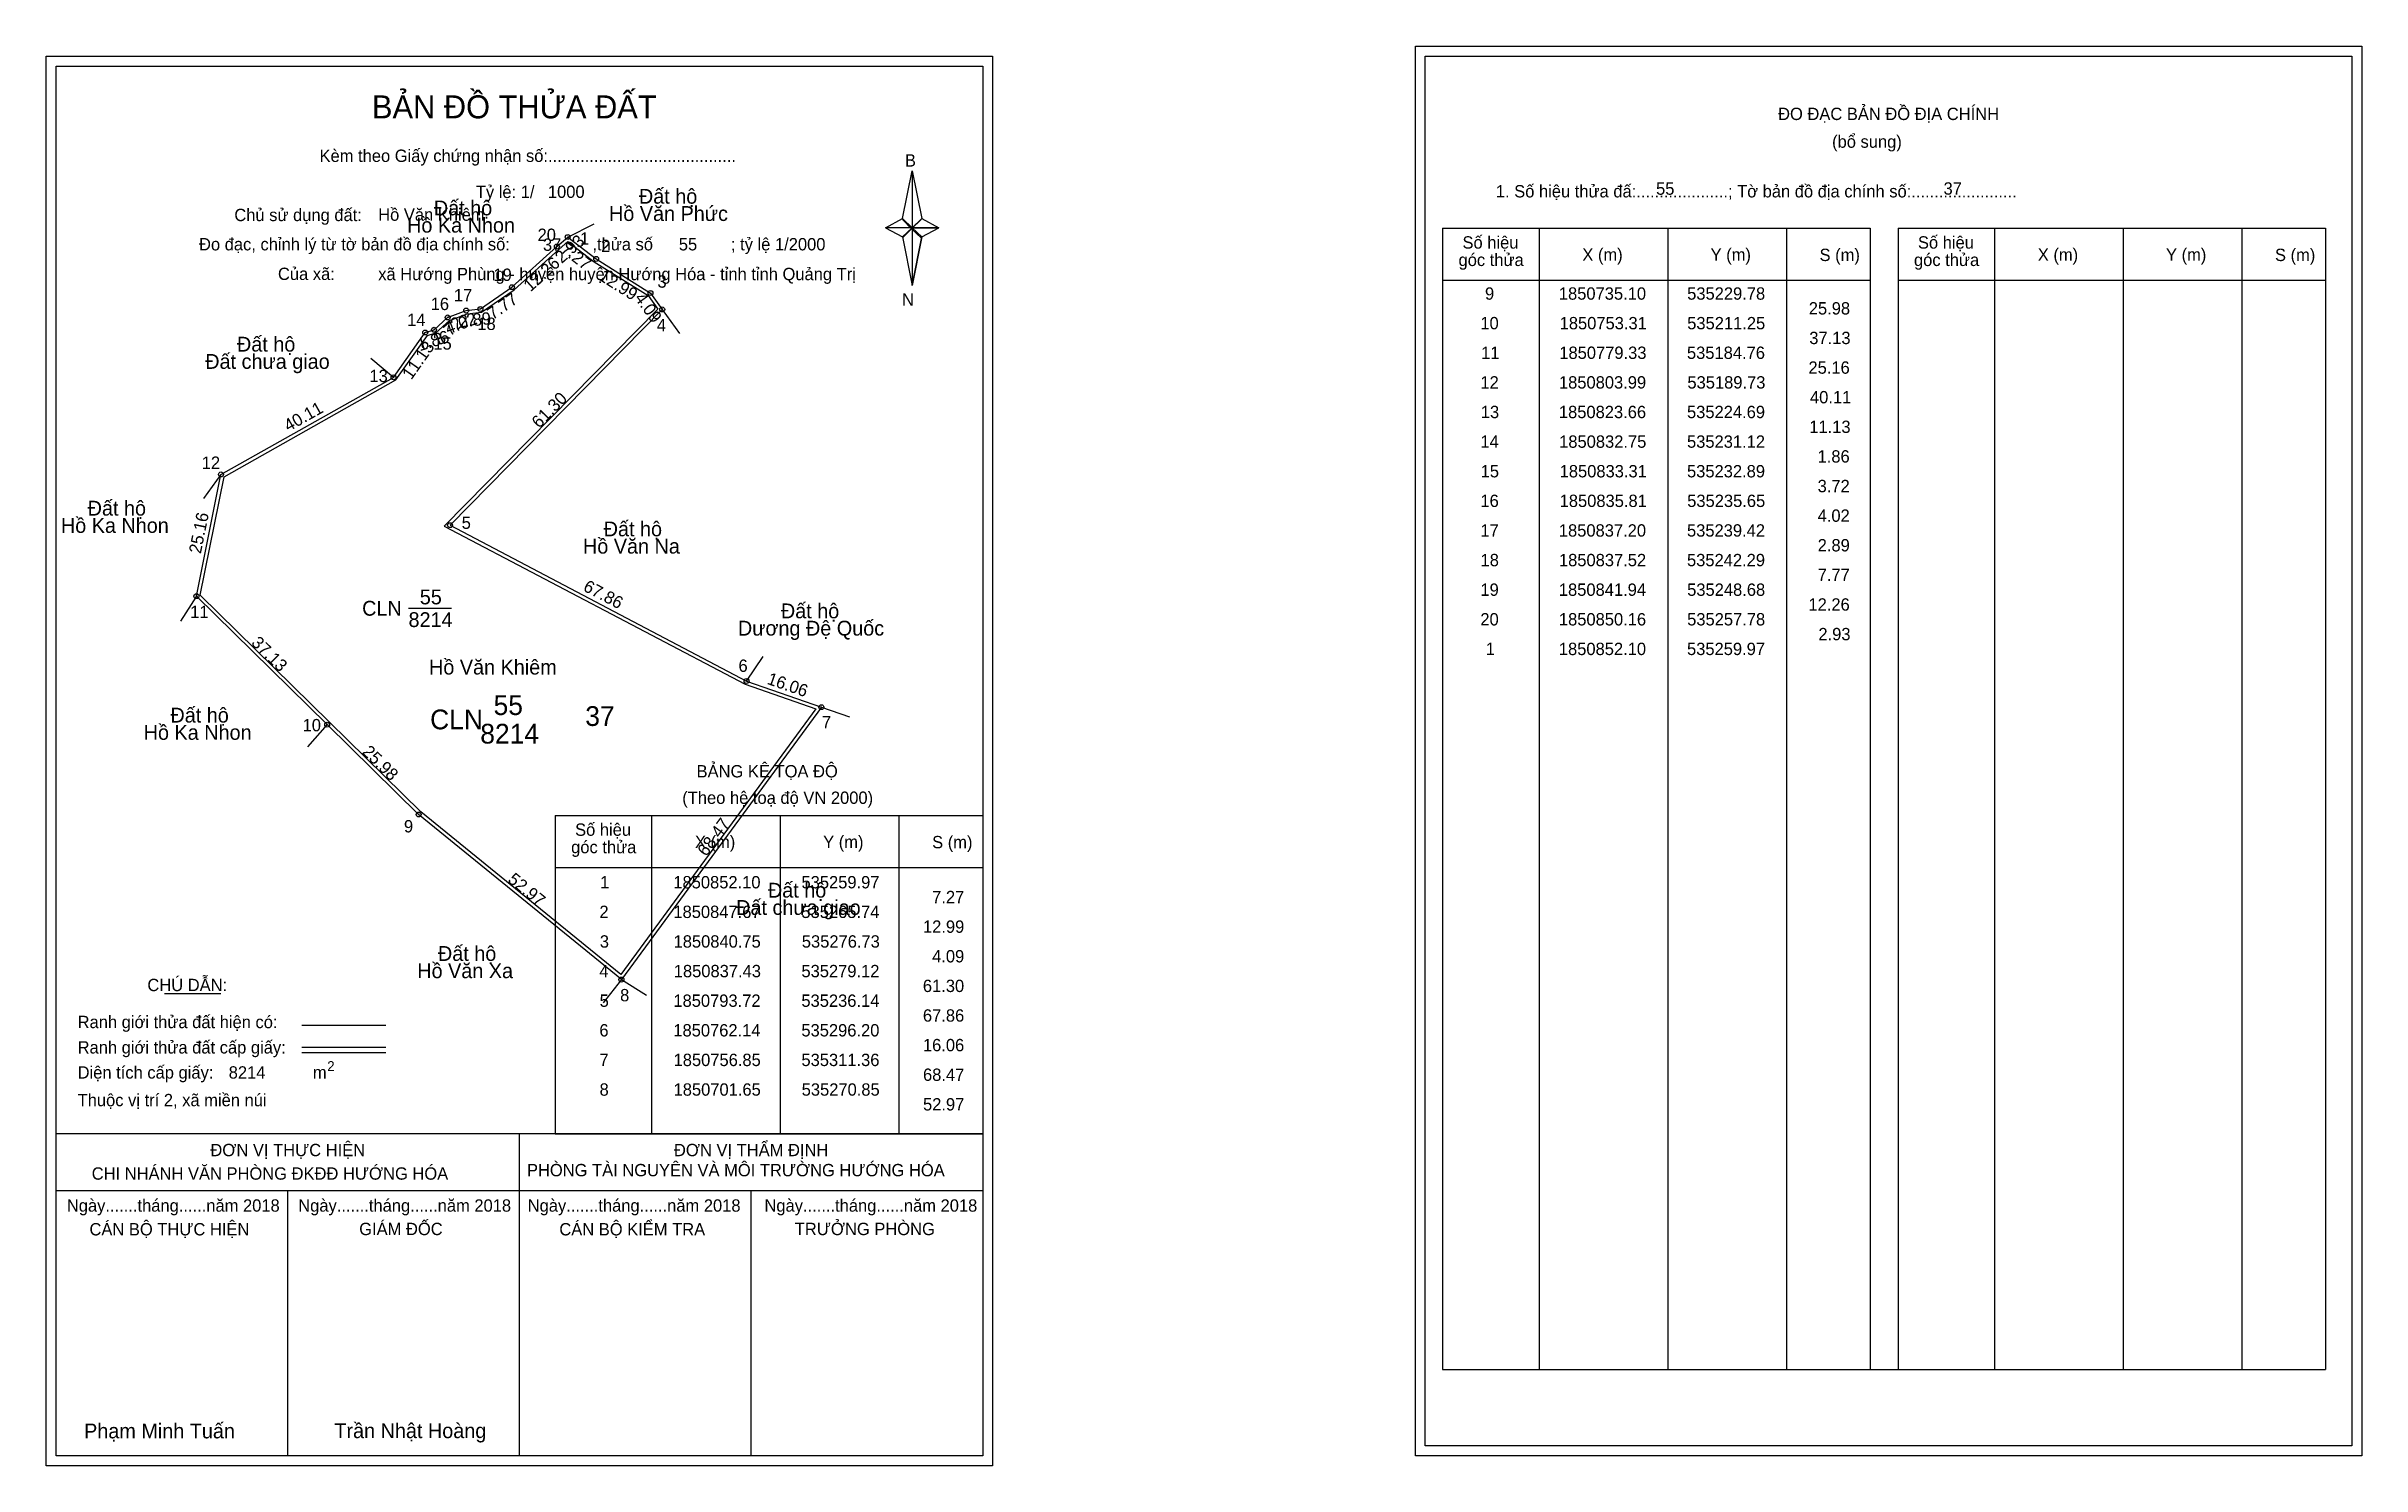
# Model space of a CAD drawing. Extents: x 535154 to 535623, y 1850603 to 1850891.
import ezdxf

# ---------------------------------------------------------------- set-up
doc = ezdxf.new("R2010")
doc.units = 0
for name, color, linetype in [('Level 1', 7, 'Continuous'), ('Level 10', 7, 'Continuous'), ('Level 11', 7, 'Continuous'), ('Level 13', 7, 'Continuous'), ('Level 2', 7, 'Continuous'), ('Level 27', 7, 'Continuous'), ('Level 3', 7, 'Continuous'), ('Level 36', 7, 'Continuous'), ('Level 4', 7, 'Continuous'), ('Level 49', 7, 'Continuous'), ('Level 5', 7, 'Continuous'), ('Level 53', 7, 'Continuous'), ('Level 55', 7, 'Continuous'), ('Level 6', 7, 'Continuous'), ('Level 63', 7, 'Continuous'), ('Level 7', 7, 'Continuous'), ('Level 9', 7, 'Continuous')]:
    doc.layers.add(name, color=color, linetype=linetype)

msp = doc.modelspace()

# ---------------------------------------------------------------- linework, layer by layer
at = {"layer": 'Level 1'}
for p, q in [((535156.36, 1850886.74), (535156.36, 1850886.74)), ((535433.68, 1850888.74), (535433.68, 1850888.74)), ((535327.78, 1850855.86), (535329.75, 1850865.5)), ((535329.75, 1850865.5), (535329.75, 1850853.97)), ((535329.75, 1850865.5), (535331.71, 1850855.86)), ((535324.33, 1850853.97), (535327.78, 1850855.86)), ((535327.78, 1850855.86), (535329.75, 1850853.97)), ((535329.6, 1850853.75), (535327.78, 1850855.64)), ((535329.75, 1850853.97), (535327.78, 1850852.13)), ((535331.57, 1850855.64), (535329.6, 1850853.75)), ((535329.6, 1850853.75), (535331.57, 1850855.64)), ((535331.71, 1850855.86), (535329.75, 1850853.97)), ((535329.75, 1850853.97), (535329.75, 1850842.27)), ((535329.75, 1850853.97), (535335.16, 1850853.97)), ((535329.75, 1850853.97), (535331.71, 1850852.13)), ((535331.71, 1850852.13), (535335.16, 1850853.97)), ((535437.21, 1850853.88), (535523.81, 1850853.88)), ((535456.8, 1850622.62), (535456.8, 1850853.88)), ((535482.87, 1850622.62), (535482.87, 1850853.88)), ((535506.85, 1850853.88), (535506.85, 1850622.62)), ((535523.81, 1850853.88), (535523.81, 1850622.62)), ((535529.47, 1850853.88), (535616.07, 1850853.88)), ((535549.06, 1850622.62), (535549.06, 1850853.88)), ((535575.13, 1850622.62), (535575.13, 1850853.88)), ((535599.1, 1850853.88), (535599.1, 1850622.62)), ((535616.07, 1850853.88), (535616.07, 1850622.62)), ((535329.6, 1850853.75), (535327.78, 1850851.91)), ((535327.78, 1850851.91), (535329.6, 1850853.75)), ((535327.78, 1850852.13), (535329.75, 1850842.27)), ((535331.57, 1850851.91), (535329.6, 1850853.75)), ((535331.71, 1850852.13), (535329.75, 1850842.27)), ((535437.21, 1850843.36), (535523.81, 1850843.36)), ((535529.47, 1850843.36), (535616.07, 1850843.36)), ((535257.45, 1850734.91), (535344.05, 1850734.91)), ((535277.04, 1850670.39), (535277.04, 1850734.91)), ((535303.11, 1850670.39), (535303.11, 1850734.91)), ((535327.08, 1850734.91), (535327.08, 1850670.39)), ((535257.45, 1850724.38), (535344.05, 1850724.38)), ((535178.27, 1850698.8), (535189.68, 1850698.8)), ((535206.14, 1850692.4), (535223.15, 1850692.4)), ((535206.14, 1850687.95), (535223.15, 1850687.95)), ((535206.14, 1850686.86), (535223.15, 1850686.86)), ((535263.18, 1850670.39), (535156.35, 1850670.39)), ((535344.05, 1850670.39), (535239.21, 1850670.39)), ((535250.2, 1850605.16), (535250.2, 1850670.39)), ((535257.45, 1850670.38), (535344.05, 1850670.38)), ((535344.05, 1850658.84), (535156.35, 1850658.84)), ((535203.28, 1850605.16), (535203.28, 1850658.84)), ((535297.13, 1850605.16), (535297.13, 1850658.84)), ((535437.21, 1850622.62), (535616.07, 1850622.62)), ((535621.38, 1850607.16), (535621.38, 1850607.16)), ((535344.05, 1850605.16), (535344.05, 1850605.16))]:
    msp.add_line(p, q, dxfattribs=at)
for points in [[(535327.78, 1850855.86), (535329.75, 1850865.5), (535329.75, 1850853.97)], [(535324.33, 1850853.97), (535327.78, 1850852.13), (535329.75, 1850853.97)], [(535329.75, 1850853.97), (535331.71, 1850855.86), (535335.16, 1850853.97)], [(535329.75, 1850853.97), (535329.75, 1850842.27), (535331.71, 1850852.13)]]:
    msp.add_lwpolyline(points, close=True, dxfattribs=at)
at = {"layer": 'Level 10'}
for p, q in [((535235.65, 1850835.81), (535239.42, 1850837.2)), ((535239.42, 1850837.2), (535242.29, 1850837.52))]:
    msp.add_line(p, q, dxfattribs=at)
for points in [[(535296.2, 1850762.14), (535311.36, 1850756.85), (535270.85, 1850701.65), (535229.78, 1850735.1), (535211.25, 1850753.31), (535184.76, 1850779.33), (535189.73, 1850803.99), (535224.69, 1850823.66), (535231.12, 1850832.75), (535232.89, 1850833.31), (535235.65, 1850835.81), (535239.42, 1850837.2), (535242.29, 1850837.52), (535248.68, 1850841.94), (535257.78, 1850850.16), (535259.97, 1850852.1), (535265.74, 1850847.67), (535276.73, 1850840.75), (535279.12, 1850837.43), (535236.14, 1850793.72)], [(535295.92, 1850761.5), (535310.24, 1850756.5), (535270.72, 1850702.66), (535230.25, 1850735.62), (535211.74, 1850753.81), (535185.52, 1850779.56), (535190.35, 1850803.54), (535225.17, 1850823.13), (535231.56, 1850832.15), (535233.25, 1850832.69), (535236.02, 1850835.2), (535239.58, 1850836.51), (535242.54, 1850836.84), (535249.12, 1850841.39), (535258.25, 1850849.64), (535260, 1850851.19), (535265.34, 1850847.09), (535276.24, 1850840.23), (535278.21, 1850837.5), (535234.98, 1850793.54)]]:
    msp.add_lwpolyline(points, close=True, dxfattribs=at)
at = {"layer": 'Level 11'}
for centre in [(535257.78, 1850850.16), (535259.97, 1850852.1), (535265.74, 1850847.67), (535248.68, 1850841.94), (535276.73, 1850840.75), (535235.65, 1850835.81), (535239.42, 1850837.2), (535242.29, 1850837.52), (535279.12, 1850837.43), (535231.12, 1850832.75), (535232.89, 1850833.31), (535224.69, 1850823.66), (535189.73, 1850803.99), (535236.14, 1850793.72), (535184.76, 1850779.33), (535296.2, 1850762.14), (535296.2, 1850762.14), (535311.36, 1850756.85), (535211.25, 1850753.31), (535229.78, 1850735.1), (535270.85, 1850701.65)]:
    msp.add_circle(centre, 0.5, dxfattribs=at)
at = {"layer": 'Level 27'}
for p, q in [((535259.97, 1850852.1), (535265.34, 1850854.78)), ((535279.12, 1850837.43), (535282.63, 1850832.56)), ((535224.69, 1850823.66), (535220.07, 1850827.49)), ((535189.73, 1850803.99), (535186.18, 1850799.15)), ((535184.76, 1850779.33), (535181.56, 1850774.25)), ((535296.2, 1850762.14), (535299.56, 1850767.11)), ((535311.36, 1850756.85), (535317.03, 1850754.87)), ((535211.25, 1850753.31), (535207.28, 1850748.81)), ((535270.85, 1850701.65), (535267.16, 1850696.92)), ((535270.85, 1850701.65), (535275.94, 1850698.47))]:
    msp.add_line(p, q, dxfattribs=at)
at = {"layer": 'Level 3'}
for p, q in [((535437.21, 1850853.88), (535437.21, 1850622.62)), ((535529.47, 1850853.88), (535529.47, 1850622.62)), ((535257.45, 1850734.91), (535257.45, 1850670.39))]:
    msp.add_line(p, q, dxfattribs=at)
at = {"layer": 'Level 63'}
for points in [[(535154.35, 1850888.74), (535346.05, 1850888.74), (535346.05, 1850603.16), (535154.35, 1850603.16)], [(535156.35, 1850886.74), (535344.05, 1850886.74), (535344.05, 1850605.16), (535156.35, 1850605.16)], [(535431.68, 1850890.74), (535623.38, 1850890.74), (535623.38, 1850605.16), (535431.68, 1850605.16)], [(535433.68, 1850888.74), (535621.38, 1850888.74), (535621.38, 1850607.16), (535433.68, 1850607.16)]]:
    msp.add_lwpolyline(points, close=True, dxfattribs=at)
at = {"layer": 'Level 9'}
msp.add_line((535227.72, 1850776.88), (535236.45, 1850776.88), dxfattribs=at)

# ---------------------------------------------------------------- texts
at = {"layer": 'Level 1'}
for s, height, p in [('BẢN ĐỒ THỬA ĐẤT', 4.6657, (535220.32, 1850876.14)), ('ĐO ĐẠC BẢN ĐỒ ĐỊA CHÍNH', 2.5, (535505.16, 1850875.8)), ('(bổ sung)', 2.5, (535516.1, 1850870.18)), ('Kèm theo Giấy chứng nhận số:.........................................', 2.5, (535209.7, 1850867.31)), ('B', 2.5, (535328.29, 1850866.37)), ('1. Số hiệu thửa đấ:....................; Tờ bản đồ địa chính số:.......................', 2.5, (535447.99, 1850860.12)), ('Chủ sử dụng đất:', 2.5, (535192.44, 1850855.32)), ('Đo đạc, chỉnh lý từ tờ bản đồ địa chính số:                  ,thửa số                 ; tỷ lệ 1/2000', 2.5, (535185.29, 1850849.39)), ('Số hiệu', 2.5, (535441.23, 1850849.75)), ('X (m)', 2.5, (535465.51, 1850847.28)), ('Y (m)', 2.5, (535491.49, 1850847.28)), ('S (m)', 2.5, (535513.56, 1850847.23)), ('Số hiệu', 2.5, (535533.49, 1850849.75)), ('X (m)', 2.5, (535557.77, 1850847.28)), ('Y (m)', 2.5, (535583.74, 1850847.28)), ('S (m)', 2.5, (535605.82, 1850847.23)), ('Của xã:', 2.5, (535201.28, 1850843.39)), ('góc thửa', 2.5, (535440.43, 1850846.22)), ('góc thửa', 2.5, (535532.69, 1850846.22)), ('N', 2.5, (535327.69, 1850838.2)), ('BẢNG KÊ TỌA ĐỘ', 2.5, (535286.08, 1850742.61)), ('(Theo hệ toạ độ VN 2000)', 2.5, (535283.18, 1850737.25)), ('Số hiệu', 2.5, (535261.47, 1850730.78)), ('góc thửa', 2.5, (535260.67, 1850727.25)), ('X (m)', 2.5, (535285.75, 1850728.3)), ('Y (m)', 2.5, (535311.72, 1850728.3)), ('S (m)', 2.5, (535333.8, 1850728.25)), ('CHÚ DẪN:', 2.5, (535174.83, 1850699.31)), ('Ranh giới thửa đất hiện có:', 2.5, (535160.7, 1850691.81)), ('Ranh giới thửa đất cấp giấy:', 2.5, (535160.7, 1850686.67)), ('2', 2, (535211.26, 1850683.12)), ('Diện tích cấp giấy:', 2.5, (535160.7, 1850681.59)), ('m', 2.5, (535208.36, 1850681.61)), ('Thuộc vị trí 2, xã miền núi', 2.5, (535160.7, 1850675.99)), ('ĐƠN VỊ THỰC HIỆN', 2.5, (535187.59, 1850665.87)), ('ĐƠN VỊ THẨM ĐỊNH', 2.5, (535281.49, 1850665.87)), ('CHI NHÁNH VĂN PHÒNG ĐKĐĐ HƯỚNG HÓA', 2.5, (535163.55, 1850661.11)), ('PHÒNG TÀI NGUYÊN VÀ MÔI TRƯỜNG HƯỚNG HÓA', 2.5, (535251.72, 1850661.8)), ('Ngày.......tháng......năm 2018', 2.5, (535158.52, 1850654.63)), ('Ngày.......tháng......năm 2018', 2.5, (535205.39, 1850654.63)), ('Ngày.......tháng......năm 2018', 2.5, (535251.87, 1850654.63)), ('Ngày.......tháng......năm 2018', 2.5, (535299.83, 1850654.63)), ('CÁN BỘ THỰC HIỆN', 2.5, (535163.1, 1850649.82)), ('GIÁM ĐỐC', 2.5, (535217.74, 1850649.88)), ('CÁN BỘ KIỂM TRA', 2.5, (535258.28, 1850649.82)), ('TRƯỞNG PHÒNG', 2.5, (535305.97, 1850649.88)), ('Phạm Minh Tuấn', 3, (535162.01, 1850608.7)), ('Trần Nhật Hoàng', 3, (535212.71, 1850608.75))]:
    msp.add_text(s, height=height, dxfattribs=at).set_placement(p)
at = {"layer": 'Level 11'}
msp.add_text('Tỷ lệ: 1/', height=2.5, dxfattribs=at).set_placement((535241.36, 1850860))
at = {"layer": 'Level 13'}
for s, p in [('55', (535230.01, 1850777.68)), ('CLN', (535218.33, 1850775.38)), ('8214', (535227.73, 1850773.08))]:
    msp.add_text(s, height=3, dxfattribs=at).set_placement(p)
at = {"layer": 'Level 2'}
msp.add_text('Hồ Văn Khiêm', height=3, dxfattribs=at).set_placement((535231.88, 1850763.46))
at = {"layer": 'Level 3'}
msp.add_text('CLN', height=4, dxfattribs=at).set_placement((535232.1, 1850752.36))
at = {"layer": 'Level 36'}
for s, p in [('Đất hộ', (535232.86, 1850856.49)), ('Hồ Văn Phức', (535268.34, 1850855.35)), ('Đất hộ', (535274.4, 1850858.85)), ('Hồ Ka Nhon', (535227.44, 1850852.99)), ('Đất hộ', (535192.98, 1850828.89)), ('Đất chưa giao', (535186.55, 1850825.39)), ('Đất hộ', (535162.73, 1850795.66)), ('Hồ Ka Nhon', (535157.31, 1850792.16)), ('Đất hộ', (535267.26, 1850791.46)), ('Hồ Văn Na', (535263.07, 1850787.96)), ('Dương Đệ Quốc', (535294.45, 1850771.35)), ('Đất hộ', (535303.16, 1850774.85)), ('Đất hộ', (535179.5, 1850753.73)), ('Hồ Ka Nhon', (535174.08, 1850750.23)), ('Đất chưa giao', (535294.1, 1850714.76)), ('Đất hộ', (535300.53, 1850718.26)), ('Đất hộ', (535233.69, 1850705.44)), ('Hồ Văn Xa', (535229.5, 1850701.94))]:
    msp.add_text(s, height=3, dxfattribs=at).set_placement(p)
at = {"layer": 'Level 4'}
msp.add_text('55', height=4, dxfattribs=at).set_placement((535244.96, 1850755.25))
at = {"layer": 'Level 49'}
for s, rotation, p in [('2.93', 41.536, (535258.76, 1850846.62)), ('7.27', 322.4842, (535258.35, 1850849.19)), ('12.26', 42.0914, (535252.41, 1850840.86)), ('12.99', 327.8029, (535266.03, 1850843.59)), ('7.77', 34.6718, (535244.77, 1850835.22)), ('4.09', 305.7493, (535273.4, 1850839.72)), ('3.72', 42.1702, (535234.15, 1850830)), ('4.02', 20.2389, (535235.72, 1850832.32)), ('2.89', 6.3621, (535238.09, 1850833.73)), ('11.13', 54.7255, (535228.29, 1850823.03)), ('1.86', 17.5565, (535229.99, 1850828.93)), ('40.11', 29.364, (535203.39, 1850812.6)), ('61.30', 45.4825, (535254.19, 1850813.22)), ('25.16', 78.6052, (535185.65, 1850787.81)), ('67.86', 332.2643, (535262.93, 1850780.54)), ('37.13', 315.5128, (535195.71, 1850769.69)), ('16.06', 340.7638, (535300.19, 1850761.6)), ('25.98', 315.499, (535218.19, 1850747.61)), ('68.47', 53.7259, (535288.05, 1850726.44)), ('52.97', 320.8385, (535247.66, 1850721.57))]:
    msp.add_text(s, height=2.5, rotation=rotation, dxfattribs=at).set_placement(p)
at = {"layer": 'Level 5'}
msp.add_text('8214', height=4, dxfattribs=at).set_placement((535242.26, 1850749.47))
at = {"layer": 'Level 53'}
for s, p in [('9', (535445.79, 1850839.4)), ('1850735.10', (535460.75, 1850839.4)), ('535229.78', (535486.74, 1850839.4)), ('10', (535444.85, 1850833.4)), ('1850753.31', (535460.91, 1850833.4)), ('535211.25', (535486.75, 1850833.4)), ('25.98', (535511.38, 1850836.4)), ('37.13', (535511.48, 1850830.4)), ('11', (535445.01, 1850827.4)), ('1850779.33', (535460.84, 1850827.4)), ('535184.76', (535486.7, 1850827.4)), ('25.16', (535511.31, 1850824.4)), ('12', (535444.86, 1850821.4)), ('1850803.99', (535460.77, 1850821.4)), ('535189.73', (535486.79, 1850821.4)), ('13', (535444.94, 1850815.4)), ('1850823.66', (535460.76, 1850815.4)), ('535224.69', (535486.71, 1850815.4)), ('40.11', (535511.62, 1850818.4)), ('14', (535444.85, 1850809.4)), ('1850832.75', (535460.81, 1850809.4)), ('535231.12', (535486.71, 1850809.4)), ('11.13', (535511.48, 1850812.4)), ('1.86', (535513.16, 1850806.4)), ('15', (535444.91, 1850803.4)), ('1850833.31', (535460.91, 1850803.4)), ('535232.89', (535486.71, 1850803.4)), ('3.72', (535513.17, 1850800.4)), ('16', (535444.86, 1850797.4)), ('1850835.81', (535460.91, 1850797.4)), ('535235.65', (535486.75, 1850797.4)), ('17', (535444.87, 1850791.4)), ('1850837.20', (535460.75, 1850791.4)), ('535239.42', (535486.71, 1850791.4)), ('4.02', (535513.17, 1850794.4)), ('2.89', (535513.18, 1850788.4)), ('18', (535444.89, 1850785.4)), ('1850837.52', (535460.77, 1850785.4)), ('535242.29', (535486.71, 1850785.4)), ('7.77', (535513.18, 1850782.4)), ('19', (535444.86, 1850779.4)), ('1850841.94', (535460.75, 1850779.4)), ('535248.68', (535486.74, 1850779.4)), ('12.26', (535511.31, 1850776.4)), ('20', (535444.85, 1850773.4)), ('1850850.16', (535460.76, 1850773.4)), ('535257.78', (535486.74, 1850773.4)), ('1', (535445.93, 1850767.4)), ('1850852.10', (535460.75, 1850767.4)), ('535259.97', (535486.71, 1850767.4)), ('2.93', (535513.33, 1850770.4)), ('1', (535266.55, 1850720.13)), ('1850852.10', (535281.37, 1850720.13)), ('535259.97', (535307.33, 1850720.13)), ('7.27', (535333.8, 1850717.13)), ('2', (535266.4, 1850714.13)), ('1850847.67', (535281.38, 1850714.13)), ('535265.74', (535307.31, 1850714.13)), ('12.99', (535331.94, 1850711.13)), ('3', (535266.48, 1850708.13)), ('1850840.75', (535281.42, 1850708.13)), ('535276.73', (535307.4, 1850708.13)), ('4', (535266.39, 1850702.13)), ('1850837.43', (535281.46, 1850702.13)), ('535279.12', (535307.32, 1850702.13)), ('4.09', (535333.79, 1850705.13)), ('61.30', (535331.92, 1850699.13)), ('5', (535266.44, 1850696.13)), ('1850793.72', (535281.38, 1850696.13)), ('535236.14', (535307.31, 1850696.13)), ('67.86', (535331.93, 1850693.13)), ('6', (535266.39, 1850690.13)), ('1850762.14', (535281.37, 1850690.13)), ('535296.20', (535307.31, 1850690.13)), ('16.06', (535331.93, 1850687.13)), ('7', (535266.4, 1850684.13)), ('1850756.85', (535281.42, 1850684.13)), ('535311.36', (535307.32, 1850684.13)), ('8', (535266.43, 1850678.13)), ('1850701.65', (535281.42, 1850678.13)), ('535270.85', (535307.37, 1850678.13)), ('68.47', (535331.95, 1850681.13)), ('52.97', (535331.95, 1850675.13))]:
    msp.add_text(s, height=2.5, dxfattribs=at).set_placement(p)
at = {"layer": 'Level 55'}
for s, height, p in [('20', 0.4, (535257.5, 1850850.16)), ('0', 0.11, (535257.74, 1850850.05)), ('1', 0.4, (535259.86, 1850852.1)), ('47', 0.11, (535259.89, 1850851.99)), ('0', 0.11, (535259.93, 1850851.99)), ('2', 0.4, (535265.6, 1850847.67)), ('47', 0.11, (535265.66, 1850847.56)), ('19', 0.4, (535248.4, 1850841.94)), ('0', 0.11, (535248.64, 1850841.83)), ('3', 0.4, (535276.61, 1850840.75)), ('47', 0.11, (535276.65, 1850840.64)), ('16', 0.4, (535235.37, 1850835.81)), ('0', 0.11, (535235.61, 1850835.7)), ('17', 0.4, (535239.14, 1850837.2)), ('0', 0.11, (535239.38, 1850837.09)), ('18', 0.4, (535242.01, 1850837.52)), ('0', 0.11, (535242.25, 1850837.41)), ('4', 0.4, (535278.98, 1850837.43)), ('268', 0.11, (535279, 1850837.32)), ('47', 0.11, (535279.04, 1850837.32)), ('14', 0.4, (535230.83, 1850832.75)), ('0', 0.11, (535231.08, 1850832.64)), ('15', 0.4, (535232.61, 1850833.31)), ('0', 0.11, (535232.85, 1850833.2)), ('13', 0.4, (535224.42, 1850823.66)), ('0', 0.11, (535224.65, 1850823.55)), ('0', 0.11, (535224.65, 1850823.55)), ('12', 0.4, (535189.45, 1850803.99)), ('0', 0.11, (535189.69, 1850803.88)), ('0', 0.11, (535189.69, 1850803.88)), ('5', 0.4, (535236.01, 1850793.72)), ('268', 0.11, (535236.02, 1850793.61)), ('11', 0.4, (535184.5, 1850779.33)), ('0', 0.11, (535184.72, 1850779.22)), ('0', 0.11, (535184.72, 1850779.22)), ('6', 0.4, (535296.06, 1850762.14)), ('268', 0.11, (535296.08, 1850762.03)), ('61', 0.11, (535296.13, 1850762.03)), ('7', 0.4, (535311.23, 1850756.85)), ('61', 0.11, (535311.29, 1850756.74)), ('0', 0.11, (535311.32, 1850756.74)), ('0', 0.11, (535311.32, 1850756.74)), ('10', 0.4, (535210.97, 1850753.31)), ('298', 0.11, (535211.13, 1850753.2)), ('298', 0.11, (535211.13, 1850753.2)), ('0', 0.11, (535211.21, 1850753.2)), ('9', 0.4, (535229.64, 1850735.1)), ('298', 0.11, (535229.66, 1850734.99)), ('298', 0.11, (535229.66, 1850734.99)), ('8', 0.4, (535270.72, 1850701.65)), ('298', 0.11, (535270.73, 1850701.54)), ('298', 0.11, (535270.73, 1850701.54)), ('0', 0.11, (535270.81, 1850701.54)), ('0', 0.11, (535270.81, 1850701.54))]:
    msp.add_text(s, height=height, dxfattribs=at).set_placement(p)
at = {"layer": 'Level 6'}
for s, p in [('37', (535538.68, 1850860.68)), ('1000', (535255.96, 1850860.02)), ('55', (535480.44, 1850860.66)), ('Hồ Văn Khiêm', (535221.58, 1850855.39)), ('37', (535254.96, 1850849.3)), ('55', (535282.48, 1850849.38)), ('xã Hướng Phùng - huyện huyện Hướng Hóa - tỉnh tỉnh Quảng Trị', (535221.59, 1850843.35)), ('8214', (535191.3, 1850681.59))]:
    msp.add_text(s, height=2.5, dxfattribs=at).set_placement(p)
at = {"layer": 'Level 7'}
msp.add_text('37', height=4, dxfattribs=at).set_placement((535263.53, 1850753.04))
at = {"layer": 'Level 9'}
for s, p in [('20', (535253.87, 1850851.3)), ('1', (535262.46, 1850850.54)), ('2', (535266.72, 1850849.05)), ('19', (535244.92, 1850843.2)), ('16', (535232.22, 1850837.3)), ('17', (535236.92, 1850839.06)), ('3', (535278.15, 1850841.83)), ('14', (535227.45, 1850834.08)), ('18', (535241.67, 1850833.27)), ('4', (535278.02, 1850832.99)), ('15', (535232.76, 1850829.28)), ('13', (535219.81, 1850822.7)), ('12', (535185.84, 1850805.13)), ('5', (535238.5, 1850792.96)), ('11', (535183.51, 1850774.9)), ('6', (535294.57, 1850763.99)), ('10', (535206.27, 1850751.95)), ('7', (535311.47, 1850752.54)), ('9', (535226.8, 1850731.47)), ('8', (535270.59, 1850697.25))]:
    msp.add_text(s, height=2.5, dxfattribs=at).set_placement(p)

doc.saveas('drawing.dxf')
